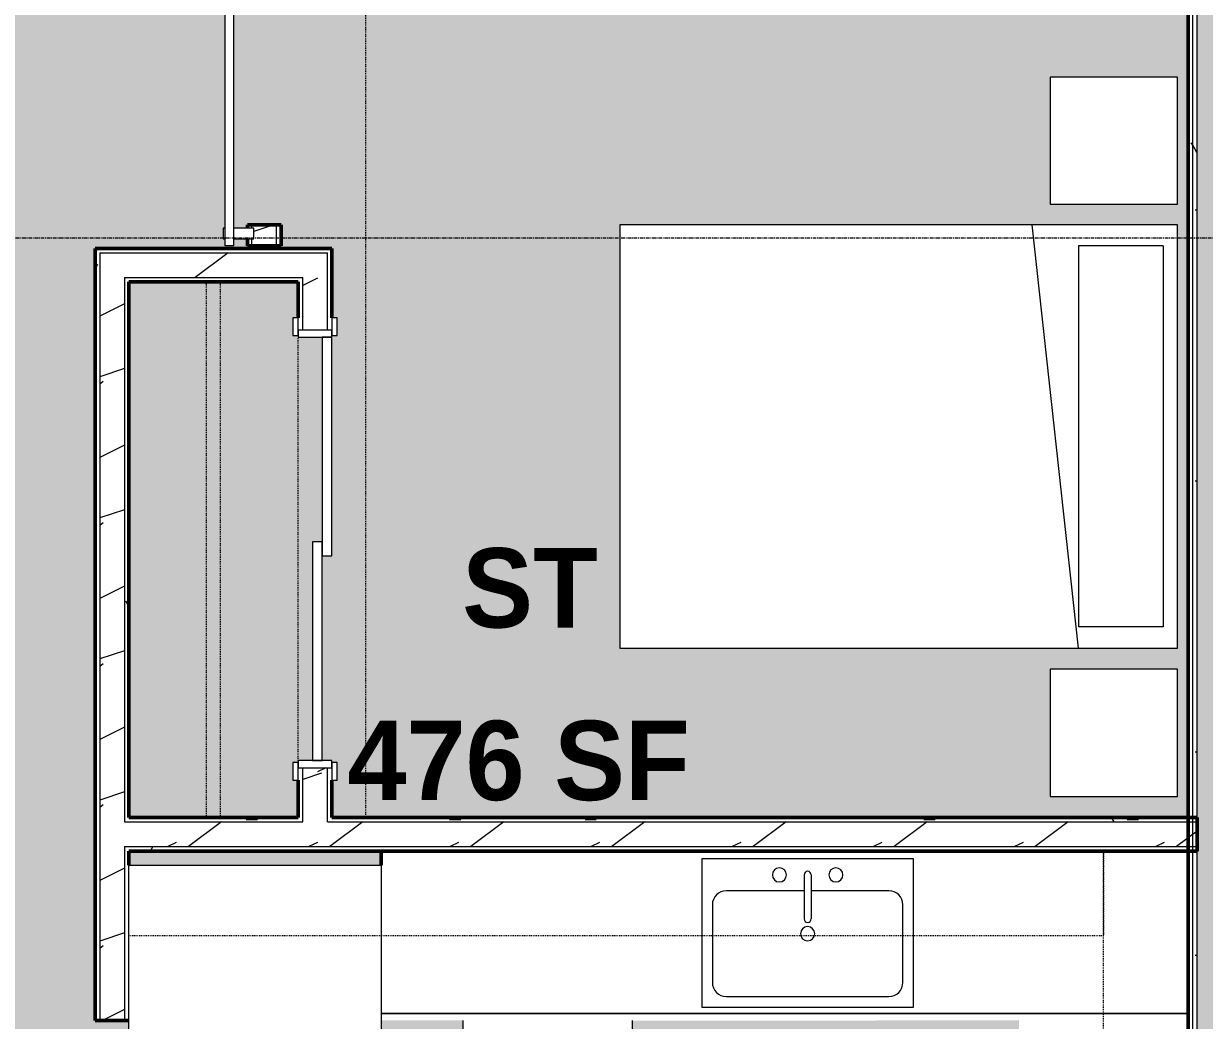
# Model space of a CAD drawing. Header units: inches. Extents: x -4292 to -464, y 9706 to 12474.
# Drawn here: x -2681.1 to -2513.8, y 11424.4 to 11565.6 of the extents above; entities that cross this region are included whole.
import ezdxf

# ---------------------------------------------------------------- set-up
doc = ezdxf.new("R2010")
doc.units = ezdxf.units.IN
doc.header["$MEASUREMENT"] = 0
doc.linetypes.add('Dash', pattern=[0.25, 0.125, -0.125])
doc.linetypes.add('Grid Line 1_2_', pattern=[0.875, 0.5, -0.125, 0.125, -0.125])
for name, color, linetype, lineweight in [('A-AREA-IDEN', 2, 'Continuous', 9), ('A-AREA-PATT-4', 254, 'Continuous', 9), ('A-DOOR-1', 7, 'Continuous', 9), ('A-DOOR-2', 90, 'Continuous', 20), ('A-DOOR-3', 50, 'Continuous', 13), ('A-DOOR-FRAM-1', 90, 'Continuous', 20), ('A-WALL', 113, 'Continuous', 13), ('A-WALL-2', 250, 'Continuous', 50), ('A-WALL-3', 50, 'Continuous', 13), ('A-WALL-PATT-1', 7, 'Continuous', 9), ('A-WALL-PATT-2', 55, 'Continuous', 9), ('A-WALL-PATT-5', 111, 'Continuous', 9), ('I-FURN-2', 7, 'Continuous', 9), ('I-FURN-HDLN-1', 7, 'Dash', 9), ('I-WALL-1', 2, 'Continuous', 50), ('P-SANR-FIXT-1', 7, 'Continuous', 9), ('Q-CASE-1', 250, 'Continuous', 50), ('Q-CASE-2', 7, 'Continuous', 9), ('Q-CASE-HDLN-1', 7, 'Dash', 9), ('Q-SPCQ-1', 7, 'Continuous', 9), ('S-GRID-1', 1, 'Grid Line 1_2_', 9)]:
    doc.layers.add(name, color=color, linetype=linetype, lineweight=lineweight)
doc.styles.add('Century Gothic_B', font='GOTHICB.TTF', dxfattribs={"height": 11.25})
pattern_1 = [(0, (0, 0), (38.4, 9.6), [1.584, -27.216, 1.584, -27.216, -153.6]), (0, (0, 0), (38.4, 9.6), [-57.6, 1.584, -56.016, 1.584, -27.216, -67.2]), (0, (0, 0), (38.4, 9.6), [-144, 1.584, -17.616, 1.584, -46.416]), (120, (14.4, 4.8), (-27.513844, 28.4553755), [1.584, -27.216, 1.584, -27.216, -153.6]), (120, (14.4, 4.8), (-27.513844, 28.4553755), [-57.6, 1.584, -56.016, 1.584, -27.216, -67.2]), (120, (14.4, 4.8), (-27.513844, 28.4553755), [-144, 1.584, -17.616, 1.584, -46.416]), (240, (19.2, 24), (-10.886156, -38.0553755), [1.584, -27.216, 1.584, -27.216, -153.6]), (240, (19.2, 24), (-10.886156, -38.0553755), [-57.6, 1.584, -56.016, 1.584, -27.216, -67.2]), (240, (19.2, 24), (-10.886156, -38.0553755), [-144, 1.584, -17.616, 1.584, -46.416])]
pattern_2 = [(216.87, (7.997, 19.992), (59.9755286, 39.9843071), [9.996, -89.964]), (206.565, (19.992, 13.994), (-19.991807, -19.992219), [22.352, -22.352]), (198.435, (19.992, 3.998), (-39.983821, -19.991955), [12.644, -50.576])]

msp = doc.modelspace()

# ---------------------------------------------------------------- hatches: boundary and pattern name
at = {"layer": 'A-AREA-PATT-4'}
h = msp.add_hatch(color=256, dxfattribs=at)
h.paths.add_polyline_path([(-2708.72374, 11623.3894), (-2706.97374, 11623.3894), (-2706.97374, 11587.3894), (-2708.72374, 11587.3894), (-2708.72374, 11623.0144)], flags=0)
h.paths.add_polyline_path([(-2542.87514, 11285.9144), (-2516.12374, 11285.9144), (-2516.12374, 11317.8519), (-2542.87514, 11317.8519), (-2542.87514, 11317.2269), (-2547.62514, 11317.2269), (-2547.62514, 11322.6019), (-2540.12374, 11322.6019), (-2540.12374, 11424.3644), (-2594.87899, 11424.32279), (-2594.90105, 11421.633), (-2594.93665, 11421.54705), (-2595.07584, 11421.4894), (-2595.97192, 11421.46831), (-2595.97192, 11421.2394), (-2598.5951, 11421.2394), (-2598.5951, 11420.9894), (-2599.18565, 11420.9894), (-2599.18565, 11421.2394), (-2599.7762, 11421.2394), (-2599.7762, 11420.9894), (-2600.36675, 11420.9894), (-2600.36675, 11421.2394), (-2600.9573, 11421.2394), (-2600.9573, 11420.9894), (-2601.54785, 11420.9894), (-2601.54785, 11421.2394), (-2602.13841, 11421.2394), (-2602.13841, 11420.9894), (-2602.72896, 11420.9894), (-2602.72896, 11421.2394), (-2612.11998, 11421.2394), (-2612.11998, 11420.9894), (-2614.02141, 11420.9894), (-2614.02141, 11421.2394), (-2617.78605, 11421.2394), (-2617.78605, 11421.4894), (-2618.68214, 11421.4894), (-2618.87899, 11421.68625), (-2618.87899, 11424.3644), (-2630.46264, 11424.3644), (-2630.46264, 11416.3644), (-2666.21264, 11416.3644), (-2666.21264, 11424.3644), (-2670.96264, 11424.3644), (-2670.96264, 11533.76899), (-2637.46264, 11533.76899), (-2637.46264, 11523.9269), (-2636.71264, 11523.9269), (-2636.71264, 11521.4269), (-2637.46264, 11521.4269), (-2637.46264, 11490.1769), (-2638.83764, 11490.1769), (-2638.83764, 11461.1769), (-2637.46264, 11461.1769), (-2637.46264, 11460.9269), (-2636.71264, 11460.9269), (-2636.71264, 11458.4269), (-2637.46264, 11458.4269), (-2637.46264, 11453.1144), (-2516.12374, 11453.1144), (-2516.12374, 11573.1144), (-2600.70154, 11573.1144), (-2600.70154, 11573.9894), (-2564.70154, 11573.9894), (-2564.70154, 11576.9894), (-2600.70154, 11576.9894), (-2600.70154, 11577.8644), (-2516.12374, 11577.8644), (-2516.12374, 11643.9894), (-2548.10823, 11643.9894), (-2548.10823, 11641.3644), (-2552.85823, 11641.3644), (-2552.85823, 11643.9894), (-2558.882, 11643.9894), (-2558.882, 11636.26317), (-2559.00897, 11635.29876), (-2559.38122, 11634.40006), (-2559.97339, 11633.62834), (-2560.74511, 11633.03617), (-2561.64381, 11632.66392), (-2562.68453, 11632.53695), (-2563.99656, 11632.53695), (-2563.64885, 11629.51317), (-2562.45709, 11628.51317), (-2561.89033, 11627.51317), (-2561.53254, 11626.00365), (-2561.43488, 11625.3894), (-2561.35823, 11624.51317), (-2561.53254, 11622.52079), (-2562.07047, 11620.51317), (-2562.79841, 11618.51317), (-2563.73103, 11616.51317), (-2565.11846, 11614.51317), (-2566.11846, 11613.51317), (-2566.98449, 11613.01317), (-2568.35823, 11612.51317), (-2569.35823, 11612.51317), (-2570.73196, 11613.01317), (-2571.59799, 11613.51317), (-2572.59799, 11614.51317), (-2574.0676, 11616.68942), (-2574.91804, 11618.51317), (-2575.64598, 11620.51317), (-2576.18391, 11622.52079), (-2576.35823, 11624.51317), (-2576.18391, 11626.00365), (-2576.09407, 11626.51317), (-2575.82612, 11627.51317), (-2575.25936, 11628.51317), (-2574.0676, 11629.51317), (-2573.71989, 11632.53695), (-2575.10823, 11632.53695), (-2576.07264, 11632.66392), (-2576.97134, 11633.03617), (-2577.74306, 11633.62834), (-2578.33523, 11634.40006), (-2578.70748, 11635.29876), (-2578.83445, 11636.26317), (-2578.83445, 11643.9894), (-2586.85823, 11643.9894), (-2586.85823, 11619.9894), (-2644.65014, 11619.9894), (-2644.65014, 11577.8644), (-2634.70154, 11577.8644), (-2634.70154, 11573.1144), (-2649.40014, 11573.1144), (-2649.40014, 11612.6144), (-2651.34806, 11612.6144), (-2651.34806, 11611.01018), (-2651.09806, 11611.01018), (-2651.09806, 11575.01018), (-2651.34806, 11575.01018), (-2651.34806, 11536.6144), (-2649.40014, 11536.6144), (-2649.40014, 11537.1144), (-2644.65014, 11537.1144), (-2644.65014, 11534.1144), (-2649.40014, 11534.1144), (-2649.40014, 11535.1144), (-2651.34806, 11535.1144), (-2651.36936, 11534.1144), (-2652.59806, 11534.1144), (-2652.59806, 11535.1144), (-2652.87123, 11535.1144), (-2652.87123, 11536.6144), (-2652.59806, 11536.6144), (-2652.59806, 11575.01018), (-2652.84806, 11575.01018), (-2652.84806, 11577.34837), (-2653.02514, 11577.34837), (-2653.02514, 11577.62862), (-2653.09806, 11577.68223), (-2653.09806, 11578.00362), (-2653.34806, 11577.95546), (-2653.34806, 11575.75308), (-2653.59806, 11575.80784), (-2653.59806, 11578.74545), (-2653.34806, 11578.69528), (-2653.34806, 11578.35717), (-2653.09806, 11578.35748), (-2653.09806, 11578.73217), (-2653.02514, 11578.73217), (-2653.02514, 11578.84837), (-2652.84806, 11578.84837), (-2652.84806, 11607.17199), (-2653.02514, 11607.17199), (-2653.02514, 11608.67199), (-2652.84806, 11608.67199), (-2652.84806, 11611.01018), (-2652.59806, 11611.01018), (-2652.59806, 11612.6144), (-2652.87123, 11612.6144), (-2652.84806, 11614.1144), (-2652.59806, 11614.1144), (-2652.57677, 11615.1144), (-2651.34806, 11615.1144), (-2651.34806, 11614.1144), (-2649.40014, 11614.1144), (-2649.40014, 11622.3894), (-2670.72374, 11622.3894), (-2670.72374, 11623.3894), (-2672.72374, 11623.3894), (-2672.72374, 11625.3269), (-2673.34874, 11625.3269), (-2673.34874, 11625.3894), (-2708.09874, 11625.3894), (-2708.09874, 11625.3269), (-2708.72374, 11625.3269), (-2708.72374, 11623.3894), (-2710.72374, 11623.3894), (-2710.72374, 11622.3894), (-2711.72374, 11622.3894), (-2711.72374, 11318.1894), (-2710.74551, 11318.1894), (-2710.74551, 11313.4394), (-2711.72374, 11313.4394), (-2711.72374, 11285.9144), (-2679.44796, 11285.9144), (-2679.44796, 11313.4394), (-2680.74551, 11313.4394), (-2680.74551, 11318.1894), (-2679.29874, 11318.1894), (-2679.29874, 11378.1894), (-2649.29874, 11378.1894), (-2649.29874, 11318.1894), (-2674.69796, 11318.1894), (-2674.69796, 11285.9144), (-2547.62514, 11285.9144), (-2547.62514, 11287.2269), (-2542.87514, 11287.2269)], flags=0)
h.paths.add_polyline_path([(-2709.49551, 11286.2894), (-2709.49551, 11311.5394), (-2708.48274, 11311.5394), (-2708.44527, 11312.0394), (-2707.75829, 11312.0394), (-2707.75829, 11311.5394), (-2691.487, 11311.5394), (-2691.46202, 11312.0394), (-2691.00403, 11312.0394), (-2691.00403, 11311.5394), (-2681.49551, 11311.5394), (-2681.49551, 11286.2894), (-2708.49551, 11286.2894)], flags=0)
h.paths.add_polyline_path([(-2524.21264, 11289.2269), (-2543.71264, 11289.2269), (-2543.71264, 11314.2269), (-2517.71264, 11314.2269), (-2517.71264, 11289.2269)], flags=0)
h.paths.add_polyline_path([(-2633.65479, 11296.82206), (-2633.65479, 11302.82206), (-2634.65479, 11302.82206), (-2634.65479, 11374.82206), (-2633.65479, 11374.82206), (-2633.65479, 11380.82206), (-2598.65479, 11380.82206), (-2598.65479, 11296.82206), (-2606.15479, 11296.82206)], flags=0)
h.paths.add_polyline_path([(-2699.29874, 11324.67913), (-2711.42374, 11324.67913), (-2711.42374, 11396.67913), (-2695.29874, 11396.67913), (-2695.29874, 11378.67913), (-2699.29874, 11378.67913), (-2699.29874, 11342.67913), (-2695.29874, 11342.67913), (-2695.29874, 11324.67913)], flags=0)
h.paths.add_polyline_path([(-2630.46264, 11446.3644), (-2630.46264, 11448.3644), (-2666.21264, 11448.3644), (-2666.21264, 11446.3644), (-2633.65479, 11446.3644)], flags=0)
h.paths.add_polyline_path([(-2666.21264, 11453.1144), (-2642.21264, 11453.1144), (-2642.21264, 11458.4269), (-2642.96264, 11458.4269), (-2642.96264, 11460.9269), (-2642.21264, 11460.9269), (-2642.21264, 11461.1769), (-2640.21264, 11461.1769), (-2640.21264, 11492.1769), (-2638.83764, 11492.1769), (-2638.83764, 11521.1769), (-2642.21264, 11521.1769), (-2642.21264, 11521.4269), (-2642.96264, 11521.4269), (-2642.96264, 11523.9269), (-2642.21264, 11523.9269), (-2642.21264, 11529.01899), (-2666.21264, 11529.01899), (-2666.21264, 11460.1769)], flags=0)
h.paths.add_polyline_path([(-2535.67302, 11456.1144), (-2535.67302, 11474.1144), (-2517.67302, 11474.1144), (-2517.67302, 11456.1144)], flags=0)
h.paths.add_polyline_path([(-2596.67302, 11477.1144), (-2596.67302, 11537.1144), (-2517.67302, 11537.1144), (-2517.67302, 11477.1144), (-2589.55723, 11477.1144)], flags=0)
h.paths.add_polyline_path([(-2535.67302, 11540.04623), (-2535.67302, 11558.04623), (-2517.67302, 11558.04623), (-2517.67302, 11540.04623)], flags=0)
h.paths.add_polyline_path([(-2552.23323, 11613.8644), (-2552.85823, 11613.8644), (-2552.85823, 11621.3644), (-2548.10823, 11621.3644), (-2548.10823, 11618.6144), (-2516.15014, 11618.6144), (-2516.15014, 11613.8644), (-2548.73323, 11613.8644)], flags=0)
at = {"layer": 'A-WALL-PATT-1'}
h = msp.add_hatch(dxfattribs=at)
h.set_pattern_fill('FP_3', color=256, style=0, pattern_type=2)
h.set_pattern_definition(pattern_1)
h.paths.add_polyline_path([(-2649.40014, 11534.1144), (-2648.77514, 11534.1144), (-2648.77514, 11535.1144), (-2649.40014, 11535.1144)], flags=0)
h.paths.add_polyline_path([(-2648.77514, 11536.6144), (-2648.77514, 11537.1144), (-2649.40014, 11537.1144), (-2649.40014, 11536.6144), (-2648.87931, 11536.6144)], flags=0)
h.paths.add_polyline_path([(-2648.77514, 11573.1144), (-2648.77514, 11612.6144), (-2649.40014, 11612.6144), (-2649.40014, 11573.1144)], flags=0)
h.paths.add_polyline_path([(-2649.04485, 11614.1144), (-2648.77514, 11614.1144), (-2648.77514, 11623.6394), (-2649.40014, 11623.6394), (-2649.40014, 11614.1144)], flags=0)
h.paths.add_polyline_path([(-2648.77514, 11626.6408), (-2648.77514, 11628.3894), (-2649.27374, 11628.3894), (-2649.27374, 11645.2394), (-2649.40014, 11645.2394), (-2649.40014, 11627.1394), (-2649.27374, 11627.1394), (-2648.93492, 11626.80058)], flags=0)
h = msp.add_hatch(dxfattribs=at)
h.set_pattern_fill('FP_3', color=256, style=0, pattern_type=2)
h.set_pattern_definition(pattern_1)
h.paths.add_polyline_path([(-2645.27514, 11534.1144), (-2644.65014, 11534.1144), (-2644.65014, 11537.1144), (-2645.27514, 11537.1144)], flags=0)
h.paths.add_polyline_path([(-2645.27514, 11573.1144), (-2644.65014, 11573.1144), (-2644.65014, 11573.7394), (-2645.27514, 11573.7394)], flags=0)
h.paths.add_polyline_path([(-2645.27514, 11577.2394), (-2644.65014, 11577.2394), (-2644.65014, 11645.2394), (-2645.27514, 11645.2394), (-2645.27514, 11616.03171)], flags=0)
h = msp.add_hatch(dxfattribs=at)
h.set_pattern_fill('FP_3', color=256, style=0, pattern_type=2)
h.set_pattern_definition(pattern_1)
h.paths.add_polyline_path([(-2670.96264, 11424.3644), (-2670.33764, 11424.3644), (-2670.33764, 11533.76899), (-2670.96264, 11533.76899), (-2670.96264, 11448.9894)], flags=0)
h = msp.add_hatch(dxfattribs=at)
h.set_pattern_fill('FP_3', color=256, style=0, pattern_type=2)
h.set_pattern_definition(pattern_1)
h.paths.add_polyline_path([(-2666.21264, 11424.3644), (-2666.21264, 11448.9894), (-2666.83764, 11448.9894), (-2666.83764, 11424.3644)], flags=0)
h.paths.add_polyline_path([(-2666.83764, 11452.4894), (-2666.21264, 11452.4894), (-2666.21264, 11529.64399), (-2666.83764, 11529.64399), (-2666.83764, 11491.47734)], flags=0)
h = msp.add_hatch(dxfattribs=at)
h.set_pattern_fill('FP_3', color=256, style=0, pattern_type=2)
h.set_pattern_definition(pattern_1)
h.paths.add_polyline_path([(-2642.21264, 11453.1144), (-2641.58764, 11453.1144), (-2641.58764, 11460.1769), (-2642.21264, 11460.1769), (-2642.21264, 11458.4269)], flags=0)
h.paths.add_polyline_path([(-2641.58764, 11522.1769), (-2641.58764, 11529.64399), (-2642.21264, 11529.64399), (-2642.21264, 11522.1769)], flags=0)
h = msp.add_hatch(dxfattribs=at)
h.set_pattern_fill('FP_3', color=256, style=0, pattern_type=2)
h.set_pattern_definition(pattern_1)
h.paths.add_polyline_path([(-2517.67302, 11452.4894), (-2516.12374, 11452.49577), (-2516.12374, 11453.1144), (-2638.08764, 11453.1144), (-2638.08764, 11452.4894), (-2535.67302, 11452.4894)], flags=0)
h.paths.add_polyline_path([(-2666.21264, 11452.4894), (-2641.58764, 11452.4894), (-2641.58764, 11453.1144), (-2666.21264, 11453.1144)], flags=0)
h = msp.add_hatch(dxfattribs=at)
h.set_pattern_fill('FP_3', color=256, style=0, pattern_type=2)
h.set_pattern_definition(pattern_1)
h.paths.add_polyline_path([(-2638.08764, 11448.3644), (-2516.12374, 11448.3644), (-2516.12374, 11448.9894), (-2666.21264, 11448.9894), (-2666.21264, 11448.3644), (-2649.29874, 11448.3644)], flags=0)
at = {"layer": 'A-WALL-PATT-2'}
h = msp.add_hatch(dxfattribs=at)
h.set_pattern_fill('FP_7', color=256, style=0, pattern_type=2)
h.set_pattern_definition(pattern_2)
h.paths.add_polyline_path([(-2645.27514, 11534.1144), (-2645.27514, 11537.1144), (-2648.77514, 11537.1144), (-2648.77514, 11536.6144), (-2648.49623, 11536.6144), (-2648.49623, 11535.1144), (-2648.77514, 11535.1144), (-2648.77514, 11534.1144), (-2648.49623, 11534.1144)], flags=0)
h.paths.add_polyline_path([(-2645.27514, 11573.1144), (-2645.27514, 11645.2394), (-2648.77514, 11645.2394), (-2648.77514, 11614.1144), (-2648.49623, 11614.1144), (-2648.49623, 11612.6144), (-2648.77514, 11612.6144), (-2648.77514, 11573.1144)], flags=0)
h = msp.add_hatch(dxfattribs=at)
h.set_pattern_fill('FP_7', color=256, style=0, pattern_type=2)
h.set_pattern_definition(pattern_2)
h.paths.add_polyline_path([(-2670.33764, 11424.3644), (-2666.83764, 11424.3644), (-2666.83764, 11533.14399), (-2670.33764, 11533.14399), (-2670.33764, 11448.9894)], flags=0)
h = msp.add_hatch(dxfattribs=at)
h.set_pattern_fill('FP_7', color=256, style=0, pattern_type=2)
h.set_pattern_definition(pattern_2)
h.paths.add_polyline_path([(-2641.58764, 11529.64399), (-2641.58764, 11533.14399), (-2666.83764, 11533.12771), (-2666.83764, 11529.64399), (-2642.21264, 11529.64399)], flags=0)
h = msp.add_hatch(dxfattribs=at)
h.set_pattern_fill('FP_7', color=256, style=0, pattern_type=2)
h.set_pattern_definition(pattern_2)
h.paths.add_polyline_path([(-2638.08764, 11452.4894), (-2638.08764, 11460.1769), (-2641.58764, 11460.1769), (-2641.58764, 11452.4894), (-2638.14295, 11452.4894)], flags=0)
h.paths.add_polyline_path([(-2638.08764, 11522.1769), (-2638.08764, 11533.14399), (-2641.58764, 11533.14399), (-2641.58764, 11522.1769), (-2638.83764, 11522.1769)], flags=0)
h = msp.add_hatch(dxfattribs=at)
h.set_pattern_fill('FP_7', color=256, style=0, pattern_type=2)
h.set_pattern_definition(pattern_2)
h.paths.add_polyline_path([(-2666.83764, 11448.9894), (-2514.87374, 11448.9894), (-2514.87374, 11452.4894), (-2666.83764, 11452.4894), (-2666.83764, 11449.95921)], flags=0)
at = {"layer": 'A-WALL-PATT-5'}
h = msp.add_hatch(dxfattribs=at)
h.set_pattern_fill('FP_38', color=256, style=0, pattern_type=2)
h.set_pattern_definition([(161.57, (0.6, 0.6), (-4.80033747, -0.00041462), [0, -34.152, 3.792, 0]), (18.43, (-0.6, 0.6), (-4.80033747, 0.00041462), [0, -34.152, 3.792, 0]), (108.43, (0.6, 0.6), (2.39913218, -12.00105099), [11.382, -26.562]), (71.57, (-0.6, 0.6), (2.39913218, 12.00105099), [11.382, -26.562])])
h.paths.add_polyline_path([(-2512.58127, 11285.5394), (-2511.37374, 11285.5394), (-2511.37374, 11643.34115), (-2512.56923, 11644.6144), (-2511.76309, 11644.6144), (-2512.38809, 11645.2394), (-2511.37374, 11645.2394), (-2511.37374, 11648.7394), (-2514.87374, 11648.7394), (-2514.87374, 11285.5394)], flags=0)
h = msp.add_hatch(dxfattribs=at)
h.set_pattern_fill('FP_3', color=256, style=0, pattern_type=2)
h.set_pattern_definition(pattern_1)
h.paths.add_polyline_path([(-2515.49874, 11285.5394), (-2515.49874, 11448.9894), (-2516.12374, 11448.9894), (-2516.12374, 11285.5394)], flags=0)
h.paths.add_polyline_path([(-2515.49874, 11452.4894), (-2515.49874, 11644.6144), (-2516.12374, 11644.6144), (-2516.12374, 11452.4894), (-2515.80196, 11452.4894)], flags=0)
h = msp.add_hatch(dxfattribs=at)
h.set_pattern_fill('FP_3', color=256, style=0, pattern_type=2)
h.set_pattern_definition(pattern_1)
h.paths.add_polyline_path([(-2514.87374, 11285.5394), (-2514.87374, 11448.9894), (-2515.49874, 11448.9894), (-2515.49874, 11285.5394)], flags=0)
h.paths.add_polyline_path([(-2514.87374, 11452.4894), (-2514.87374, 11645.2394), (-2515.49874, 11645.2394), (-2515.49874, 11452.4894), (-2515.17696, 11452.4894)], flags=0)

# ---------------------------------------------------------------- linework, layer by layer
at = {"layer": 'A-DOOR-1'}
for p, q in [((-2642.21264, 11523.9269), (-2642.96264, 11523.9269)), ((-2642.96264, 11523.9269), (-2642.96264, 11521.4269)), ((-2642.21264, 11521.4269), (-2642.21264, 11523.9269)), ((-2636.71264, 11523.9269), (-2637.46264, 11523.9269)), ((-2637.46264, 11523.9269), (-2637.46264, 11521.4269)), ((-2636.71264, 11521.4269), (-2636.71264, 11523.9269)), ((-2642.96264, 11521.4269), (-2642.21264, 11521.4269)), ((-2637.46264, 11521.4269), (-2636.71264, 11521.4269)), ((-2642.21264, 11460.9269), (-2642.96264, 11460.9269)), ((-2642.96264, 11460.9269), (-2642.96264, 11458.4269)), ((-2642.21264, 11458.4269), (-2642.21264, 11460.9269)), ((-2636.71264, 11460.9269), (-2637.46264, 11460.9269)), ((-2637.46264, 11460.9269), (-2637.46264, 11458.4269)), ((-2636.71264, 11458.4269), (-2636.71264, 11460.9269)), ((-2642.96264, 11458.4269), (-2642.21264, 11458.4269)), ((-2637.46264, 11458.4269), (-2636.71264, 11458.4269))]:
    msp.add_line(p, q, dxfattribs=at)
at = {"layer": 'A-DOOR-2'}
for p, q in [((-2637.46264, 11521.1769), (-2638.83764, 11521.1769)), ((-2638.83764, 11521.1769), (-2638.83764, 11490.1769)), ((-2637.46264, 11490.1769), (-2637.46264, 11521.1769)), ((-2638.83764, 11492.1769), (-2640.21264, 11492.1769)), ((-2640.21264, 11492.1769), (-2640.21264, 11461.1769)), ((-2638.83764, 11461.1769), (-2638.83764, 11492.1769)), ((-2638.83764, 11490.1769), (-2637.46264, 11490.1769)), ((-2640.21264, 11461.1769), (-2638.83764, 11461.1769))]:
    msp.add_line(p, q, dxfattribs=at)
at = {"layer": 'A-DOOR-3'}
for p, q in [((-2652.59806, 11577.67782), (-2652.59806, 11534.1144)), ((-2651.34806, 11534.1144), (-2651.34806, 11577.66991)), ((-2652.87123, 11536.6144), (-2652.87123, 11535.1144)), ((-2652.59741, 11536.6144), (-2652.87123, 11536.6144)), ((-2652.87123, 11535.1144), (-2652.5978, 11535.1144)), ((-2648.49623, 11536.6144), (-2651.34806, 11536.6144)), ((-2651.34806, 11535.1144), (-2648.49623, 11535.1144)), ((-2648.49623, 11535.1144), (-2648.49623, 11536.6144)), ((-2651.97306, 11534.1144), (-2652.59806, 11534.1144)), ((-2651.34806, 11534.1144), (-2651.97306, 11534.1144))]:
    msp.add_line(p, q, dxfattribs=at)
at = {"layer": 'A-DOOR-FRAM-1'}
for p, q in [((-2637.46264, 11522.1769), (-2642.21264, 11522.1769)), ((-2642.21264, 11522.1769), (-2642.21264, 11521.1769)), ((-2637.46264, 11521.1769), (-2637.46264, 11522.1769)), ((-2642.21264, 11521.1769), (-2637.46264, 11521.1769)), ((-2637.46264, 11461.1769), (-2642.21264, 11461.1769)), ((-2642.21264, 11461.1769), (-2642.21264, 11460.1769)), ((-2642.21264, 11460.1769), (-2637.46264, 11460.1769)), ((-2637.46264, 11460.1769), (-2637.46264, 11461.1769))]:
    msp.add_line(p, q, dxfattribs=at)
at = {"layer": 'A-WALL'}
for p, q in [((-2515.49874, 11285.5394), (-2515.49874, 11644.6144)), ((-2514.87374, 11285.5394), (-2514.87374, 11645.2394))]:
    msp.add_line(p, q, dxfattribs=at)
at = {"layer": 'A-WALL-2'}
for p, q in [((-2649.40014, 11537.1144), (-2649.40014, 11536.6144)), ((-2644.65014, 11537.1144), (-2649.40014, 11537.1144)), ((-2644.65014, 11534.1144), (-2644.65014, 11537.1144)), ((-2649.40014, 11535.1144), (-2649.40014, 11534.1144)), ((-2670.33764, 11533.76899), (-2670.96264, 11533.76899)), ((-2670.96264, 11533.76899), (-2670.96264, 11424.3644)), ((-2666.21264, 11533.76899), (-2670.33764, 11533.76899)), ((-2642.21264, 11533.76899), (-2666.21264, 11533.76899)), ((-2649.40014, 11534.1144), (-2644.65014, 11534.1144)), ((-2638.08764, 11533.76899), (-2642.21264, 11533.76899)), ((-2637.46264, 11533.76899), (-2638.08764, 11533.76899)), ((-2637.46264, 11523.9269), (-2637.46264, 11533.76899)), ((-2666.21264, 11453.1144), (-2666.21264, 11529.01899)), ((-2666.21264, 11529.01899), (-2642.21264, 11529.01899)), ((-2642.21264, 11529.01899), (-2642.21264, 11523.9269)), ((-2642.21264, 11458.4269), (-2642.21264, 11453.1144)), ((-2637.46264, 11453.1144), (-2637.46264, 11458.4269)), ((-2642.21264, 11453.1144), (-2666.21264, 11453.1144)), ((-2514.87374, 11453.1144), (-2637.46264, 11453.1144)), ((-2514.87374, 11448.3644), (-2514.87374, 11453.1144)), ((-2666.21264, 11448.3644), (-2514.87374, 11448.3644)), ((-2666.21264, 11446.3644), (-2666.21264, 11448.3644)), ((-2670.96264, 11424.3644), (-2666.21264, 11424.3644))]:
    msp.add_line(p, q, dxfattribs=at)
at = {"layer": 'A-WALL-3'}
for p, q in [((-2648.77514, 11536.6144), (-2648.77514, 11537.1144)), ((-2645.27514, 11534.1144), (-2645.27514, 11537.1144)), ((-2648.77514, 11534.1144), (-2648.77514, 11535.1144)), ((-2670.33764, 11533.14399), (-2670.33764, 11424.3644)), ((-2670.33764, 11533.14399), (-2666.83764, 11533.14399)), ((-2666.83764, 11533.14399), (-2666.21264, 11533.14399)), ((-2666.21264, 11533.14399), (-2642.21264, 11533.14399)), ((-2642.21264, 11533.14399), (-2641.58764, 11533.14399)), ((-2641.58764, 11533.14399), (-2638.08764, 11533.14399)), ((-2638.08764, 11522.1769), (-2638.08764, 11533.14399)), ((-2666.83764, 11529.64399), (-2666.83764, 11452.4894)), ((-2666.83764, 11529.64399), (-2666.21264, 11529.64399)), ((-2666.21264, 11529.64399), (-2642.21264, 11529.64399)), ((-2642.21264, 11529.64399), (-2641.58764, 11529.64399)), ((-2641.58764, 11522.1769), (-2641.58764, 11529.64399)), ((-2641.58764, 11453.1144), (-2641.58764, 11460.1769)), ((-2638.08764, 11453.1144), (-2638.08764, 11460.1769)), ((-2641.58764, 11452.4894), (-2641.58764, 11453.1144)), ((-2638.08764, 11452.4894), (-2638.08764, 11453.1144)), ((-2666.83764, 11452.4894), (-2666.21264, 11452.4894)), ((-2666.21264, 11452.4894), (-2641.58764, 11452.4894)), ((-2638.08764, 11452.4894), (-2514.87374, 11452.4894)), ((-2666.83764, 11448.9894), (-2666.21264, 11448.9894)), ((-2666.83764, 11448.9894), (-2666.83764, 11424.3644)), ((-2666.21264, 11448.9894), (-2514.87374, 11448.9894))]:
    msp.add_line(p, q, dxfattribs=at)
at = {"layer": 'I-FURN-2'}
for p, q in [((-2517.67302, 11558.04623), (-2535.67302, 11558.04623)), ((-2535.67302, 11558.04623), (-2535.67302, 11540.04623)), ((-2517.67302, 11540.04623), (-2517.67302, 11558.04623)), ((-2535.67302, 11540.04623), (-2517.67302, 11540.04623)), ((-2517.67302, 11537.1144), (-2596.67302, 11537.1144)), ((-2596.67302, 11537.1144), (-2596.67302, 11477.1144)), ((-2531.67302, 11477.1144), (-2538.25264, 11537.1144)), ((-2517.67302, 11477.1144), (-2517.67302, 11537.1144)), ((-2531.67302, 11534.1144), (-2531.67302, 11480.1144)), ((-2519.67302, 11534.1144), (-2531.67302, 11534.1144)), ((-2519.67302, 11534.1144), (-2519.67302, 11480.1144)), ((-2519.67302, 11480.1144), (-2531.67302, 11480.1144)), ((-2596.67302, 11477.1144), (-2517.67302, 11477.1144)), ((-2517.67302, 11474.1144), (-2535.67302, 11474.1144)), ((-2535.67302, 11474.1144), (-2535.67302, 11456.1144)), ((-2517.67302, 11456.1144), (-2517.67302, 11474.1144)), ((-2535.67302, 11456.1144), (-2517.67302, 11456.1144))]:
    msp.add_line(p, q, dxfattribs=at)
at = {"layer": 'I-FURN-HDLN-1'}
msp.add_line((-2632.67302, 11573.1144), (-2632.67302, 11453.1144), dxfattribs=at)
at = {"layer": 'I-WALL-1'}
msp.add_line((-2516.12374, 11643.9894), (-2516.12374, 11285.5394), dxfattribs=at)
at = {"layer": 'P-SANR-FIXT-1'}
for p, q in [((-2555.05174, 11447.2394), (-2585.05174, 11447.2394)), ((-2585.05174, 11447.2394), (-2585.05174, 11426.2394)), ((-2555.05174, 11426.2394), (-2555.05174, 11447.2394)), ((-2570.55174, 11444.9894), (-2570.55174, 11438.7394)), ((-2569.55174, 11444.9894), (-2569.55174, 11438.7394)), ((-2570.55174, 11442.7394), (-2581.55174, 11442.7394)), ((-2558.55174, 11442.7394), (-2569.55174, 11442.7394)), ((-2583.55174, 11440.7394), (-2583.55174, 11429.7394)), ((-2556.55174, 11429.7394), (-2556.55174, 11440.7394)), ((-2581.55174, 11427.7394), (-2558.55174, 11427.7394)), ((-2585.05174, 11426.2394), (-2555.05174, 11426.2394))]:
    msp.add_line(p, q, dxfattribs=at)
for centre, radius, start, end in [((-2574.05174, 11444.9894), 1, 0, 180), ((-2574.05174, 11444.9894), 1, 180, 0), ((-2570.05174, 11444.9894), 0.5, 0, 180), ((-2566.05174, 11444.9894), 1, 0, 180), ((-2566.05174, 11444.9894), 1, 180, 0), ((-2581.55174, 11440.7394), 2, 90, 180), ((-2558.55174, 11440.7394), 2, 0, 90), ((-2570.05174, 11438.7394), 0.5, 180, 0), ((-2570.05174, 11436.64706), 1, 0, 180), ((-2570.05174, 11436.64706), 1, 180, 0), ((-2581.55174, 11429.7394), 2, 180, 270), ((-2558.55174, 11429.7394), 2, 270, 0)]:
    msp.add_arc(centre, radius, start, end, dxfattribs=at)
at = {"layer": 'Q-CASE-1'}
msp.add_line((-2630.46264, 11448.3644), (-2630.46264, 11446.3644), dxfattribs=at)
at = {"layer": 'Q-CASE-2'}
for p, q in [((-2630.46264, 11446.3644), (-2630.46264, 11448.3644)), ((-2630.46264, 11425.3644), (-2516.12374, 11425.3644)), ((-2516.12374, 11425.3644), (-2630.46264, 11425.3644))]:
    msp.add_line(p, q, dxfattribs=at)
at = {"layer": 'Q-CASE-HDLN-1'}
for p, q in [((-2642.21264, 11529.01899), (-2666.21264, 11529.01899)), ((-2666.21264, 11529.01899), (-2666.21264, 11453.1144)), ((-2655.21264, 11453.1144), (-2655.21264, 11529.01899)), ((-2653.21264, 11453.1144), (-2653.21264, 11529.01899)), ((-2642.21264, 11523.9269), (-2642.21264, 11529.01899)), ((-2642.21264, 11461.1769), (-2642.21264, 11521.1769)), ((-2642.21264, 11453.1144), (-2642.21264, 11458.4269)), ((-2666.21264, 11453.1144), (-2642.21264, 11453.1144)), ((-2666.21264, 11436.3644), (-2666.21264, 11448.3644)), ((-2666.21264, 11448.3644), (-2528.12374, 11448.3644)), ((-2528.12374, 11448.3644), (-2516.12374, 11448.3644)), ((-2528.12374, 11322.6019), (-2528.12374, 11448.3644)), ((-2528.12374, 11448.3644), (-2528.12374, 11436.3644)), ((-2516.12374, 11448.3644), (-2516.12374, 11322.6019)), ((-2528.12374, 11436.3644), (-2666.21264, 11436.3644))]:
    msp.add_line(p, q, dxfattribs=at)
at = {"layer": 'Q-SPCQ-1'}
for p, q in [((-2666.21264, 11416.3644), (-2666.21264, 11446.3644)), ((-2666.21264, 11446.3644), (-2630.46264, 11446.3644)), ((-2630.46264, 11446.3644), (-2630.46264, 11416.3644)), ((-2618.87899, 11424.3644), (-2618.87899, 11421.68625)), ((-2594.87899, 11422.56125), (-2594.87899, 11424.3644))]:
    msp.add_line(p, q, dxfattribs=at)
at = {"layer": 'S-GRID-1'}
msp.add_line((-464.45104, 11535.1894), (-4232.19143, 11535.1894), dxfattribs=at)

# ---------------------------------------------------------------- texts
at = {"layer": 'A-AREA-IDEN', "char_height": 11.25, "attachment_point": 1, "style": 'Century Gothic_B'}
for s, insert, width in [('ST', (-2618.99209, 11491.28638), 18.18), ('476 SF', (-2635.24406, 11466.82877), 57.57)]:
    msp.add_mtext(s, dxfattribs=dict(at, insert=insert, width=width))

doc.saveas('drawing.dxf')
